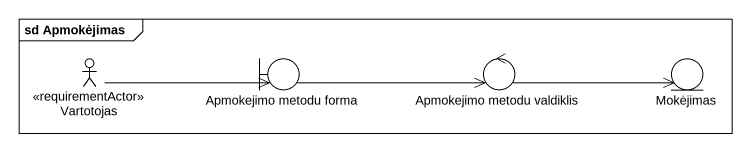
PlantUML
@startuml
mainframe sd Apmokėjimas
actor Vartotojas <<requirementActor>>
boundary "Apmokejimo metodu forma" as Apmokejimo_metodu_forma
control "Apmokejimo metodu valdiklis" as Apmokejimo_metodu_valdiklis
entity Mokėjimas
Vartotojas -right-> Apmokejimo_metodu_forma
Apmokejimo_metodu_forma -right-> Apmokejimo_metodu_valdiklis
Apmokejimo_metodu_valdiklis -right-> Mokėjimas
@enduml
